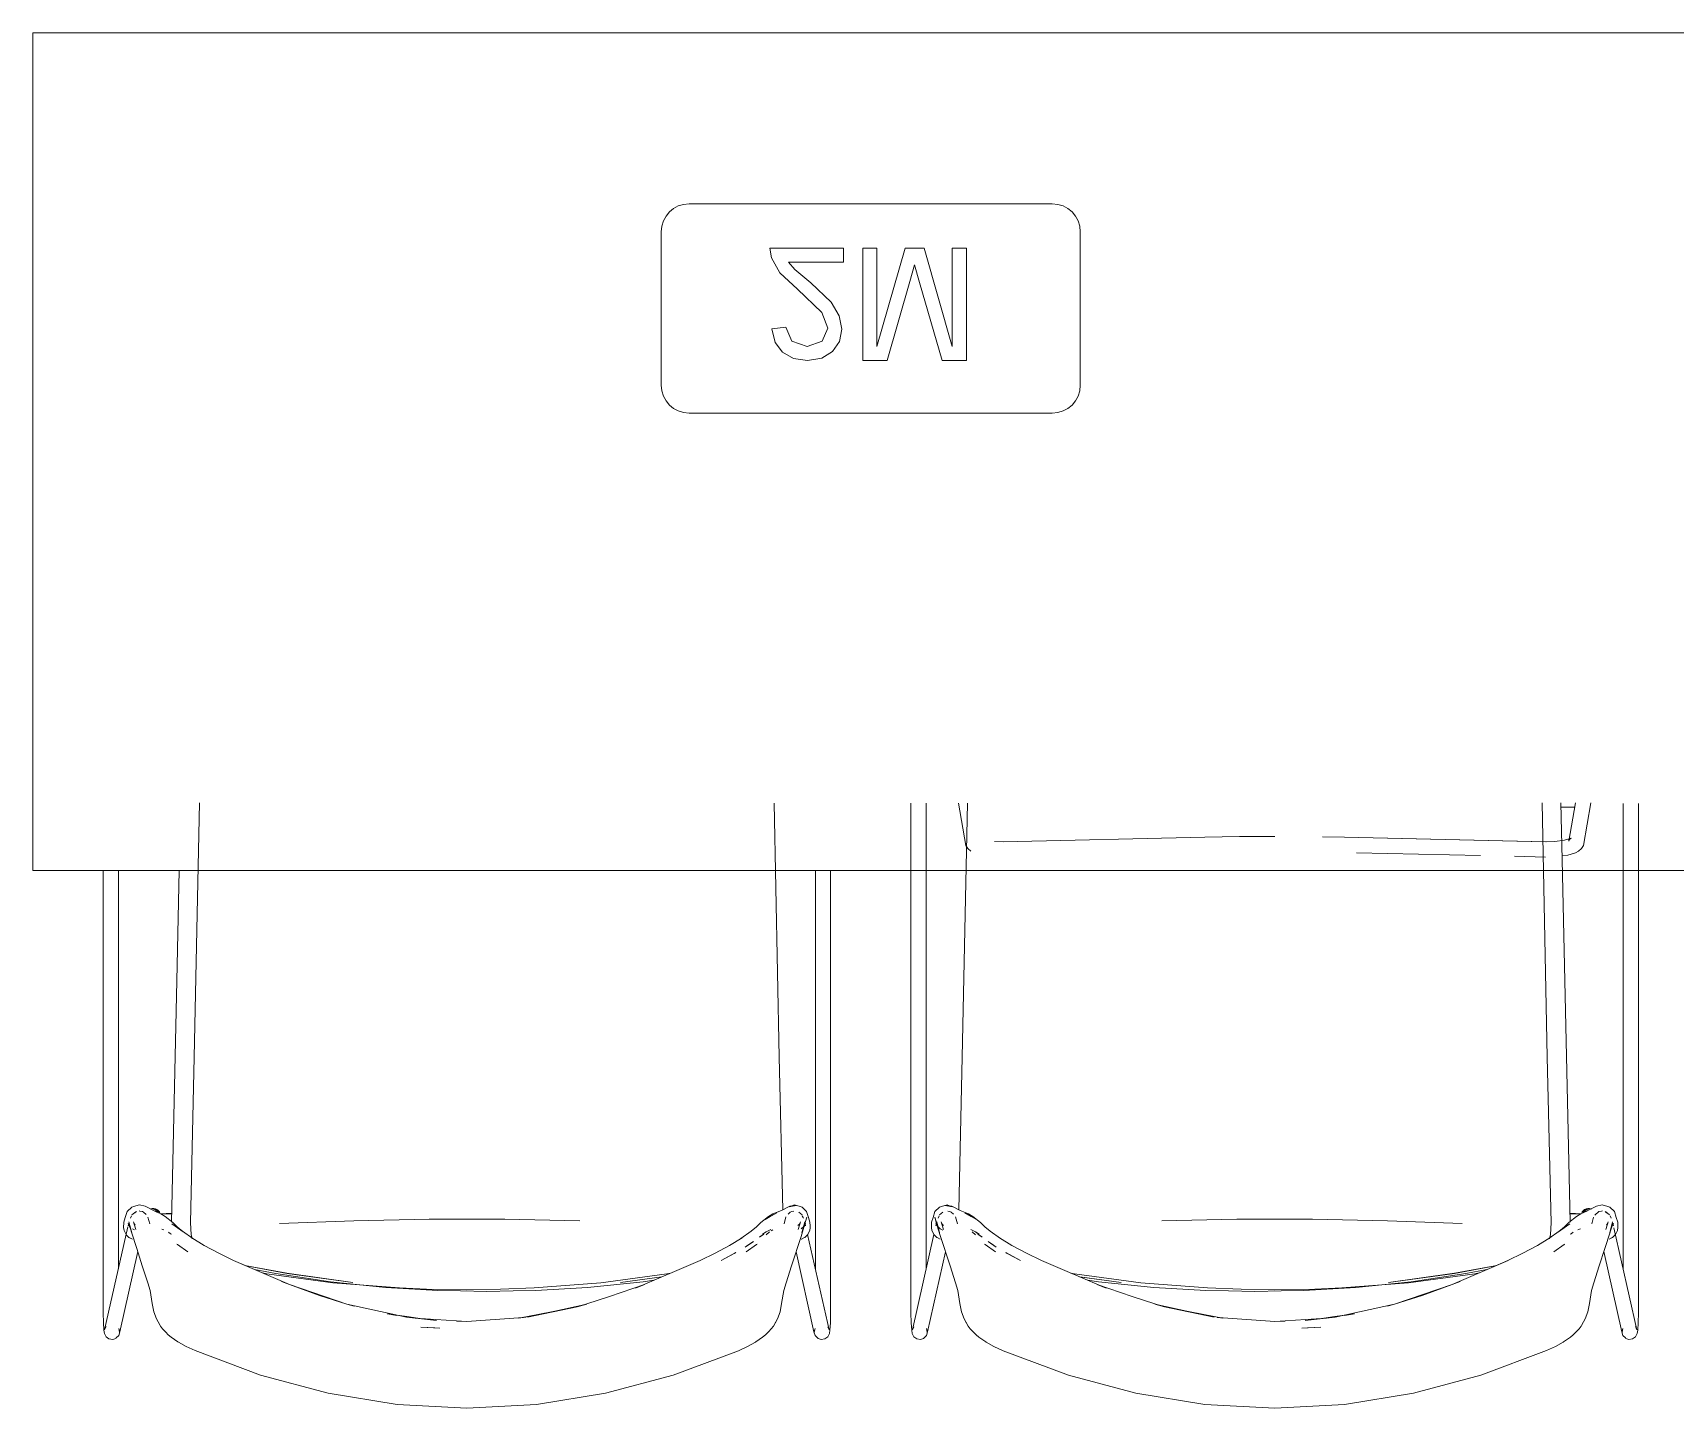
# Model space of a CAD drawing. Header units: millimetres. Extents: x 155927 to 326028, y -36033 to 97293.
# Drawn here: x 206002 to 207178, y 23346 to 24331 of the extents above; entities that cross this region are included whole.
import ezdxf

# ---------------------------------------------------------------- set-up
doc = ezdxf.new("R2010")
doc.units = ezdxf.units.MM
doc.header["$MEASUREMENT"] = 0
doc.layers.add('G-IMPT', color=8, linetype='CONTINUOUS', lineweight=9)
doc.layers.add('I-FURN', color=8, linetype='CONTINUOUS', lineweight=9)

msp = doc.modelspace()

# ---------------------------------------------------------------- linework, layer by layer
at = {"layer": 'G-IMPT'}
for p, q in [((206121, 23779.6), (206117.3, 23597.6)), ((206536.2, 23597.6), (206532.6, 23779.4)), ((206630.5, 23779.4), (206630.5, 23420.7)), ((206641.4, 23446.4), (206641.4, 23779.4)), ((206664.6, 23779.4), (206669.8, 23749.1)), ((206667.2, 23597.6), (206670.9, 23779.4)), ((207082.5, 23779.6), (207086.1, 23597.6)), ((207105.7, 23776.7), (207095.6, 23776.7)), ((207095.9, 23779.6), (207096.8, 23738.8)), ((207101.5, 23752.3), (207106.2, 23779.6)), ((207111.9, 23749.1), (207117.3, 23779.6)), ((207140.4, 23779.3), (207140.4, 23445.8)), ((207151.3, 23779.3), (207151.3, 23420.7)), ((206696.6, 23751.8), (206840.9, 23755.1)), ((206840.9, 23755.1), (206865.8, 23755.5)), ((206865.8, 23755.5), (206890.9, 23755.7)), ((206940.9, 23755.1), (206925.1, 23755.4)), ((207085.2, 23751.8), (206941, 23755)), ((207084.9, 23751.7), (206941, 23755)), ((207091.6, 23752), (207098.5, 23752.9)), ((207098.5, 23752.9), (207103.1, 23754.4)), ((207103.1, 23754.4), (207101.2, 23753)), ((207102.4, 23754.3), (207101.2, 23753)), ((207101.5, 23752.3), (207102.4, 23754.3)), ((206671.3, 23747), (206669.8, 23749.1)), ((206673.3, 23745), (206671.3, 23747)), ((206696.6, 23751.8), (206690.2, 23752)), ((207038.3, 23742), (206949.4, 23744)), ((207084.8, 23740.9), (207062.7, 23741.5)), ((207085.2, 23751.8), (207091.6, 23752)), ((207096.7, 23741.7), (207100.8, 23742.2)), ((207100.8, 23742.2), (207106.4, 23744)), ((207106.4, 23744), (207108.5, 23745)), ((207110.5, 23747), (207108.5, 23745)), ((207111.9, 23749.1), (207110.5, 23747)), ((206052.2, 23731.2), (206052.2, 23420.7)), ((206063, 23731.2), (206063, 23445.8)), ((206106.5, 23731.2), (206104.8, 23652.2)), ((206562.1, 23445.8), (206562.1, 23731.2)), ((206573, 23731.2), (206573, 23420.7)), ((207096.8, 23738.8), (207098.6, 23652.2)), ((206101, 23479.3), (206104.8, 23652.2)), ((207102.5, 23479.3), (207098.6, 23652.2)), ((206114.7, 23478.8), (206117.3, 23597.6)), ((206538.7, 23488.2), (206536.2, 23597.6)), ((206664.8, 23488.2), (206667.2, 23597.6)), ((207088.8, 23478.8), (207086.1, 23597.6)), ((206067, 23479.4), (206068, 23482.7)), ((206069.4, 23486.9), (206068, 23482.7)), ((206069.4, 23486.9), (206072.6, 23490)), ((206071.6, 23482.2), (206072.4, 23483.9)), ((206072, 23482.7), (206072.4, 23483.9)), ((206072.6, 23490), (206073.9, 23490.5)), ((206075.4, 23486.7), (206072.7, 23484.5)), ((206073.9, 23490.5), (206078.1, 23491.7)), ((206074.3, 23485.7), (206075.9, 23486.9)), ((206074.3, 23485.7), (206074.9, 23486.1)), ((206075.9, 23486.9), (206074.9, 23486.1)), ((206077.9, 23487.4), (206078.5, 23487.3)), ((206082.2, 23490.8), (206078.1, 23491.7)), ((206080.4, 23486.9), (206078.5, 23487.3)), ((206081, 23486.6), (206080.4, 23486.9)), ((206081, 23486.6), (206082.8, 23484.9)), ((206082.2, 23490.8), (206090.6, 23486.4)), ((206084.2, 23483), (206085.5, 23478.2)), ((206093.5, 23485.2), (206088.6, 23487.4)), ((206088.6, 23487.4), (206090.6, 23486.4)), ((206101.2, 23485.7), (206093.1, 23485.4)), ((206093.5, 23485.2), (206096.6, 23483.3)), ((206093.8, 23485), (206100.1, 23485.3)), ((206093.8, 23485), (206101.2, 23485.3)), ((206096.6, 23483.3), (206102, 23479)), ((206528.6, 23483.3), (206523.1, 23479)), ((206526.2, 23481.2), (206534.5, 23486)), ((206529.8, 23483.5), (206526.2, 23481.2)), ((206531.7, 23485.2), (206528.6, 23483.3)), ((206529.8, 23483.5), (206534.5, 23486)), ((206531.7, 23485.2), (206537.7, 23487.7)), ((206543.7, 23490.7), (206537.7, 23487.7)), ((206540.9, 23483.1), (206539.6, 23478.2)), ((206544.1, 23486.6), (206542.5, 23485.1)), ((206547, 23491.7), (206543.3, 23490.4)), ((206548.4, 23491.2), (206543.3, 23490.4)), ((206548.4, 23491.2), (206543.7, 23490.7)), ((206544.1, 23486.6), (206545.1, 23487.1)), ((206546.7, 23487.3), (206545.1, 23487.1)), ((206547, 23491.7), (206551.2, 23490.5)), ((206550.2, 23486.5), (206552.5, 23484.5)), ((206551.2, 23490.5), (206552.5, 23490)), ((206552.5, 23490), (206555.8, 23486.9)), ((206553.2, 23482.7), (206552.7, 23483.9)), ((206552.7, 23483.9), (206553.5, 23482.3)), ((206556, 23483), (206553.6, 23475.1)), ((206556, 23483), (206554.3, 23477.4)), ((206557.1, 23482.7), (206555.8, 23486.9)), ((206557.1, 23482.7), (206558.1, 23479.4)), ((206646.3, 23482.7), (206645.3, 23479.4)), ((206646.3, 23482.7), (206647.7, 23486.9)), ((206647.5, 23483), (206649.1, 23477.4)), ((206647.5, 23483), (206649.9, 23475.1)), ((206650.9, 23490), (206647.7, 23486.9)), ((206650.8, 23483.9), (206650, 23482.3)), ((206650.3, 23482.7), (206650.8, 23483.9)), ((206652.3, 23490.5), (206650.9, 23490)), ((206653.3, 23486.5), (206651, 23484.5)), ((206656.5, 23491.7), (206652.3, 23490.5)), ((206655.1, 23491.2), (206660.1, 23490.4)), ((206655.1, 23491.2), (206659.7, 23490.7)), ((206656.5, 23491.7), (206660.1, 23490.4)), ((206656.8, 23487.3), (206658.4, 23487.1)), ((206659.3, 23486.6), (206658.4, 23487.1)), ((206659.3, 23486.6), (206661, 23485.1)), ((206659.7, 23490.7), (206665.7, 23487.7)), ((206662.5, 23483.1), (206663.9, 23478.2)), ((206671.8, 23485.2), (206665.7, 23487.7)), ((206673.6, 23483.5), (206669, 23486)), ((206671.6, 23484.5), (206669, 23486)), ((206671.8, 23485.2), (206674.9, 23483.3)), ((206677.3, 23481.2), (206671.9, 23484.3)), ((206673.6, 23483.5), (206677.3, 23481.2)), ((206674.9, 23483.3), (206680.3, 23479)), ((207106.9, 23483.3), (207101.5, 23479)), ((207102.3, 23485.7), (207110.4, 23485.4)), ((207109.6, 23485), (207102.3, 23485.3)), ((207109.6, 23485), (207103.4, 23485.3)), ((207110, 23485.2), (207106.9, 23483.3)), ((207110, 23485.2), (207114.8, 23487.4)), ((207121.3, 23490.8), (207112.8, 23486.4)), ((207114.8, 23487.4), (207112.8, 23486.4)), ((207119.2, 23483), (207117.9, 23478.2)), ((207120.2, 23484.3), (207120.6, 23484.9)), ((207122.5, 23486.6), (207120.6, 23484.9)), ((207121.3, 23490.8), (207125.3, 23491.7)), ((207122.5, 23486.6), (207123, 23486.9)), ((207123, 23486.9), (207125, 23487.3)), ((207125.6, 23487.4), (207125, 23487.3)), ((207129.5, 23490.5), (207125.3, 23491.7)), ((207129.1, 23485.7), (207127.5, 23486.9)), ((207127.5, 23486.9), (207128.6, 23486.1)), ((207128.1, 23486.7), (207130.7, 23484.5)), ((207129.1, 23485.7), (207128.6, 23486.1)), ((207130.9, 23490), (207129.5, 23490.5)), ((207134.1, 23486.9), (207130.9, 23490)), ((207131.5, 23482.7), (207131, 23483.9)), ((207131.8, 23482.2), (207131, 23483.9)), ((207134.1, 23486.9), (207135.5, 23482.7)), ((207136.5, 23479.4), (207135.5, 23482.7)), ((206069.8, 23475.9), (206053.2, 23402.3)), ((206067, 23479.4), (206066.8, 23475.4)), ((206067.1, 23473.7), (206066.8, 23475.4)), ((206067.1, 23473.7), (206067.1, 23473.4)), ((206067.1, 23473.4), (206068.5, 23470.5)), ((206068.7, 23470.3), (206068.5, 23470.5)), ((206068.7, 23470.3), (206070.6, 23468.4)), ((206070.4, 23478.7), (206070, 23476.7)), ((206071.5, 23475.1), (206070, 23478.3)), ((206071.3, 23476.2), (206070, 23478.3)), ((206072.4, 23472.2), (206070.6, 23479.7)), ((206070.6, 23479.7), (206072.6, 23471.6)), ((206071.5, 23475.1), (206070.8, 23477.4)), ((206070.8, 23477.4), (206072.6, 23471.6)), ((206071.3, 23476.2), (206071.7, 23475.9)), ((206072.4, 23472.2), (206076.2, 23460.5)), ((206074.6, 23473.8), (206073.2, 23474.6)), ((206073.8, 23479.7), (206074.8, 23477.6)), ((206073.8, 23479.7), (206075.4, 23474.1)), ((206075.1, 23477.3), (206074, 23478.4)), ((206074, 23478.4), (206074.8, 23477.6)), ((206075.1, 23477.3), (206074.4, 23477.9)), ((206095.6, 23473.8), (206094.2, 23474.4)), ((206098.8, 23472.1), (206100.4, 23471)), ((206101, 23470.7), (206100.4, 23471)), ((206101.2, 23478.1), (206108.9, 23473)), ((206101.2, 23478.1), (206109.4, 23472.5)), ((206105.2, 23476), (206102, 23479)), ((206105.2, 23476), (206109.4, 23472.5)), ((206108.9, 23473), (206116.3, 23467.6)), ((206115.1, 23470.4), (206114.7, 23478.8)), ((206115.8, 23467.5), (206115.1, 23470.4)), ((206178.4, 23478.3), (206231.6, 23480.4)), ((206285.5, 23481.4), (206231.6, 23480.4)), ((206285.5, 23481.4), (206339.6, 23481.4)), ((206393.5, 23480.4), (206339.6, 23481.4)), ((206516.2, 23473), (206508.8, 23467.6)), ((206516.2, 23473), (206519.9, 23476)), ((206523.1, 23479), (206519.9, 23476)), ((206525.1, 23470.8), (206522, 23468.7)), ((206522.6, 23469.1), (206525.1, 23470.8)), ((206526.9, 23472.4), (206524.2, 23470.7)), ((206524.7, 23471), (206524.2, 23470.7)), ((206526.9, 23472.4), (206524.7, 23471)), ((206530.1, 23474), (206526.3, 23472.1)), ((206526.9, 23472.4), (206526.3, 23472.1)), ((206529.2, 23472.3), (206526.8, 23470.2)), ((206526.9, 23472.4), (206530.1, 23474)), ((206530.4, 23473.2), (206531.6, 23473.9)), ((206551.1, 23478.4), (206549.6, 23476.9)), ((206549.6, 23476.9), (206550.7, 23477.8)), ((206551.3, 23479.6), (206549.8, 23474.1)), ((206551.3, 23479.6), (206550.1, 23477.2)), ((206551.1, 23478.4), (206550.1, 23477.2)), ((206554.3, 23477.4), (206551.8, 23469.1)), ((206553.8, 23476.2), (206552, 23474.6)), ((206554.5, 23479.7), (206552.4, 23471.6)), ((206552.4, 23471.6), (206552.8, 23472.8)), ((206554.5, 23479.7), (206552.8, 23472.8)), ((206555.1, 23478.3), (206553.6, 23475.1)), ((206555.1, 23478.3), (206553.8, 23476.2)), ((206556.6, 23470.5), (206554.5, 23468.4)), ((206555.1, 23476.7), (206554.7, 23478.6)), ((206554.8, 23468.7), (206556.6, 23470.5)), ((206554.8, 23468.7), (206556.4, 23470.3)), ((206558.1, 23473.7), (206556.4, 23470.3)), ((206556.4, 23470.3), (206558, 23473.4)), ((206556.4, 23470.3), (206556.6, 23470.5)), ((206571.9, 23402.3), (206556.5, 23470.5)), ((206558.1, 23473.7), (206556.6, 23470.5)), ((206558.1, 23473.7), (206558, 23473.4)), ((206558.1, 23479.4), (206558.3, 23476.7)), ((206558.1, 23473.7), (206558.4, 23475.4)), ((206558.3, 23476.7), (206558.4, 23475.4)), ((206631.6, 23402.3), (206646.9, 23470.5)), ((206645.2, 23476.7), (206645.1, 23475.4)), ((206645.4, 23473.7), (206645.1, 23475.4)), ((206645.3, 23479.4), (206645.2, 23476.7)), ((206645.4, 23473.7), (206647.1, 23470.3)), ((206645.4, 23473.7), (206645.5, 23473.4)), ((206645.4, 23473.7), (206646.9, 23470.5)), ((206647.1, 23470.3), (206645.5, 23473.4)), ((206648.7, 23468.7), (206646.9, 23470.5)), ((206647.1, 23470.3), (206646.9, 23470.5)), ((206646.9, 23470.5), (206649, 23468.4)), ((206648.7, 23468.7), (206647.1, 23470.3)), ((206648.3, 23476.7), (206648.8, 23478.6)), ((206648.4, 23478.3), (206649.7, 23476.2)), ((206648.4, 23478.3), (206649.9, 23475.1)), ((206649, 23479.7), (206651, 23471.6)), ((206649, 23479.7), (206650.7, 23472.8)), ((206649.1, 23477.4), (206651.7, 23469.1)), ((206649.7, 23476.2), (206651.5, 23474.6)), ((206651, 23471.6), (206650.7, 23472.8)), ((206653.3, 23473.6), (206651.5, 23474.6)), ((206652.2, 23479.6), (206653.4, 23477.2)), ((206652.2, 23479.6), (206653.7, 23474.1)), ((206652.4, 23478.4), (206653.4, 23477.2)), ((206652.4, 23478.4), (206653.8, 23476.9)), ((206653.8, 23476.9), (206652.8, 23477.8)), ((206676.6, 23472.4), (206673.4, 23474)), ((206673.4, 23474), (206677.1, 23472.1)), ((206674.2, 23472.3), (206676.6, 23470.2)), ((206676.6, 23472.4), (206677.1, 23472.1)), ((206676.6, 23472.4), (206678.7, 23471)), ((206676.6, 23472.4), (206679.3, 23470.7)), ((206680.9, 23469.1), (206678.4, 23470.8)), ((206678.4, 23470.8), (206681.5, 23468.7)), ((206678.7, 23471), (206679.3, 23470.7)), ((206680.3, 23479), (206683.5, 23476)), ((206687.3, 23473), (206683.5, 23476)), ((206687.3, 23473), (206694.6, 23467.6)), ((206810, 23480.4), (206863.9, 23481.4)), ((206917.9, 23481.4), (206863.9, 23481.4)), ((206917.9, 23481.4), (206971.8, 23480.4)), ((207025.1, 23478.3), (206971.8, 23480.4)), ((207094.5, 23473), (207087.2, 23467.6)), ((207087.7, 23467.5), (207088.4, 23470.4)), ((207088.4, 23470.4), (207088.8, 23478.8)), ((207102.3, 23478.1), (207094, 23472.5)), ((207098.3, 23476), (207094, 23472.5)), ((207102.3, 23478.1), (207094.5, 23473)), ((207098.3, 23476), (207101.5, 23479)), ((207102.5, 23470.7), (207103.1, 23471)), ((207104.7, 23472.1), (207103.1, 23471)), ((207107.9, 23473.8), (207109.8, 23474.6)), ((207131.1, 23472.2), (207127.2, 23460.5)), ((207129.7, 23479.7), (207128.1, 23474.1)), ((207128.4, 23477.3), (207129.4, 23478.4)), ((207128.4, 23477.3), (207129.1, 23477.9)), ((207129.7, 23479.7), (207128.7, 23477.6)), ((207129.4, 23478.4), (207128.7, 23477.6)), ((207132.8, 23479.7), (207130.8, 23471.6)), ((207132.7, 23477.4), (207130.8, 23471.6)), ((207131.1, 23472.2), (207132.8, 23479.7)), ((207131.9, 23475.1), (207133.4, 23478.3)), ((207131.9, 23475.1), (207132.7, 23477.4)), ((207132.1, 23476.2), (207133.4, 23478.3)), ((207134.7, 23470.3), (207132.8, 23468.4)), ((207133, 23478.7), (207133.5, 23476.7)), ((207133.8, 23475.3), (207150.2, 23402.3)), ((207134.7, 23470.3), (207134.9, 23470.5)), ((207136.3, 23473.4), (207134.9, 23470.5)), ((207136.4, 23473.7), (207136.3, 23473.4)), ((207136.4, 23473.7), (207136.7, 23475.4)), ((207136.5, 23479.4), (207136.7, 23475.4)), ((206064.1, 23400.7), (206077, 23458.3)), ((206073.1, 23467.2), (206070.6, 23468.4)), ((206070.8, 23468.3), (206070.6, 23468.4)), ((206073.2, 23467.2), (206070.6, 23468.4)), ((206070.8, 23468.3), (206073.2, 23467.2)), ((206073.1, 23467.2), (206073.2, 23467.2)), ((206076.2, 23460.5), (206080.1, 23448)), ((206104.9, 23463.7), (206105.4, 23463.3)), ((206105.4, 23463.3), (206112.7, 23458)), ((206124.5, 23462.7), (206115.5, 23468.1)), ((206116.3, 23467.6), (206115.5, 23468.1)), ((206134.9, 23457.2), (206124.5, 23462.7)), ((206490.2, 23457.2), (206500.6, 23462.7)), ((206509.6, 23468.1), (206500.6, 23462.7)), ((206509.6, 23468.1), (206508.8, 23467.6)), ((206517.8, 23465.5), (206511.8, 23461.5)), ((206511.8, 23461.5), (206513.8, 23462.8)), ((206512.5, 23458), (206519.8, 23463.3)), ((206517.8, 23465.5), (206513.8, 23462.8)), ((206520.3, 23463.7), (206519.8, 23463.3)), ((206522.6, 23469.1), (206522, 23468.7)), ((206545, 23448), (206551.8, 23469.1)), ((206552.1, 23467.2), (206552, 23467.2)), ((206552.1, 23467.2), (206554.3, 23468.3)), ((206554.3, 23468.3), (206554.5, 23468.4)), ((206649.2, 23468.3), (206649, 23468.4)), ((206651.4, 23467.2), (206649.2, 23468.3)), ((206651.4, 23467.2), (206651.5, 23467.2)), ((206658.5, 23448), (206651.7, 23469.1)), ((206680.9, 23469.1), (206681.5, 23468.7)), ((206683.2, 23463.7), (206683.7, 23463.3)), ((206691, 23458), (206683.7, 23463.3)), ((206685.7, 23465.5), (206691.6, 23461.5)), ((206685.7, 23465.5), (206689.7, 23462.8)), ((206691.6, 23461.5), (206689.7, 23462.8)), ((206693.9, 23468.1), (206694.6, 23467.6)), ((206693.9, 23468.1), (206702.8, 23462.7)), ((206713.3, 23457.2), (206702.8, 23462.7)), ((207068.5, 23457.2), (207079, 23462.7)), ((207079, 23462.7), (207087.9, 23468.1)), ((207087.2, 23467.6), (207087.9, 23468.1)), ((207098.1, 23463.3), (207090.8, 23458)), ((207098.6, 23463.7), (207098.1, 23463.3)), ((207127.2, 23460.5), (207123.3, 23448)), ((207139.4, 23400.7), (207126.5, 23458.3)), ((207130.3, 23467.2), (207132.8, 23468.4)), ((207132.6, 23468.3), (207130.3, 23467.2)), ((207130.4, 23467.2), (207130.3, 23467.2)), ((207130.4, 23467.2), (207132.8, 23468.4)), ((207132.6, 23468.3), (207132.8, 23468.4)), ((206080.1, 23448), (206084, 23436)), ((206134.9, 23457.2), (206145.5, 23452)), ((206154.9, 23447.8), (206145.5, 23452)), ((206154.9, 23447.8), (206145.5, 23451.9)), ((206185.5, 23434.7), (206145.5, 23451.9)), ((206183.9, 23442.6), (206153.6, 23448.4)), ((206153.6, 23448.4), (206183.7, 23442.7)), ((206479.6, 23452), (206433.2, 23432.1)), ((206479.6, 23452), (206490.2, 23457.2)), ((206505, 23457.5), (206494.6, 23452)), ((206494.6, 23452), (206504, 23457)), ((206505, 23457.5), (206504, 23457)), ((206541.2, 23436), (206545, 23448)), ((206548.2, 23458.1), (206561, 23400.7)), ((206655.3, 23458.1), (206642.4, 23400.7)), ((206662.3, 23436), (206658.5, 23448)), ((206698.5, 23457.5), (206708.9, 23452)), ((206698.5, 23457.5), (206699.4, 23457)), ((206708.9, 23452), (206699.4, 23457)), ((206723.9, 23452), (206713.3, 23457.2)), ((206723.9, 23452), (206770.3, 23432.1)), ((207018, 23434.7), (207058, 23451.9)), ((207019.6, 23442.6), (207049.9, 23448.4)), ((207049.9, 23448.4), (207019.7, 23442.7)), ((207048.6, 23447.8), (207057.9, 23452)), ((207048.6, 23447.8), (207058, 23451.9)), ((207068.5, 23457.2), (207057.9, 23452)), ((207123.3, 23448), (207119.5, 23436)), ((206085.7, 23430.4), (206084, 23436)), ((206175.7, 23442.5), (206160.6, 23445.4)), ((206169.3, 23442.4), (206166.1, 23443)), ((206216.6, 23436), (206169.3, 23442.4)), ((206175.7, 23442.5), (206214.8, 23436.6)), ((206179.7, 23436.9), (206185.5, 23434.7)), ((206179.7, 23436.9), (206185.5, 23434.7)), ((206231, 23436.2), (206183.7, 23442.7)), ((206183.9, 23442.6), (206231, 23436.2)), ((206214.8, 23436.6), (206254.6, 23432.5)), ((206264.4, 23432.2), (206216.6, 23436)), ((206408.5, 23436), (206360.7, 23432.2)), ((206399, 23432.5), (206438.7, 23436.6)), ((206408.5, 23436), (206455.8, 23442.4)), ((206452.2, 23440.3), (206422.6, 23436.2)), ((206452.2, 23440.3), (206422.6, 23436.2)), ((206446.4, 23437.8), (206438.7, 23436.6)), ((206455.8, 23442.4), (206458.4, 23442.9)), ((206539.5, 23430.4), (206541.2, 23436)), ((206664, 23430.4), (206662.3, 23436)), ((206747.7, 23442.4), (206745, 23442.9)), ((206795, 23436), (206747.7, 23442.4)), ((206751.2, 23440.3), (206780.9, 23436.2)), ((206751.3, 23440.3), (206780.9, 23436.2)), ((206757.1, 23437.8), (206764.7, 23436.6)), ((206804.5, 23432.5), (206764.7, 23436.6)), ((206795, 23436), (206842.8, 23432.2)), ((206939, 23432.2), (206986.8, 23436)), ((206988.6, 23436.6), (206948.9, 23432.5)), ((206972.4, 23436.2), (207019.7, 23442.7)), ((207019.6, 23442.6), (206972.4, 23436.2)), ((206986.8, 23436), (207034.1, 23442.4)), ((207027.8, 23442.5), (206988.6, 23436.6)), ((207023.7, 23436.9), (207018, 23434.7)), ((207023.7, 23436.9), (207018, 23434.7)), ((207027.8, 23442.5), (207042.9, 23445.4)), ((207034.1, 23442.4), (207037.3, 23443)), ((207117.8, 23430.4), (207119.5, 23436)), ((206087.3, 23421.2), (206085.7, 23430.4)), ((206185.5, 23434.7), (206226.7, 23420.6)), ((206185.5, 23434.7), (206207, 23426.7)), ((206185.5, 23434.7), (206207, 23426.7)), ((206226.7, 23420.6), (206207, 23426.7)), ((206207, 23426.7), (206226.7, 23420.7)), ((206254.6, 23432.5), (206291.7, 23430.4)), ((206264.4, 23432.2), (206288.5, 23431.2)), ((206288.5, 23431.2), (206312.6, 23430.9)), ((206291.7, 23430.4), (206307.9, 23430.1)), ((206307.9, 23430.1), (206326.8, 23429.7)), ((206312.6, 23430.9), (206336.6, 23431.3)), ((206345.6, 23430.1), (206326.8, 23429.7)), ((206360.7, 23432.2), (206336.6, 23431.3)), ((206345.6, 23430.1), (206361.9, 23430.4)), ((206399, 23432.5), (206361.9, 23430.4)), ((206414.6, 23426.1), (206398.4, 23420.9)), ((206414.6, 23426.1), (206439.6, 23434.7)), ((206439.6, 23434.7), (206433.2, 23432.1)), ((206539.5, 23430.4), (206537.9, 23421.2)), ((206664, 23430.4), (206665.6, 23421.2)), ((206788.9, 23426.1), (206763.8, 23434.7)), ((206763.8, 23434.7), (206770.3, 23432.1)), ((206788.9, 23426.1), (206805.1, 23420.9)), ((206804.5, 23432.5), (206841.5, 23430.4)), ((206857.8, 23430.1), (206841.5, 23430.4)), ((206842.8, 23432.2), (206866.8, 23431.3)), ((206857.8, 23430.1), (206876.7, 23429.7)), ((206890.9, 23430.9), (206866.8, 23431.3)), ((206895.5, 23430.1), (206876.7, 23429.7)), ((206915, 23431.2), (206890.9, 23430.9)), ((206911.8, 23430.4), (206895.5, 23430.1)), ((206948.9, 23432.5), (206911.8, 23430.4)), ((206939, 23432.2), (206915, 23431.2)), ((207018, 23434.7), (206976.8, 23420.6)), ((206976.8, 23420.6), (206996.5, 23426.7)), ((206996.5, 23426.7), (206976.8, 23420.7)), ((207018, 23434.7), (206996.5, 23426.7)), ((207018, 23434.7), (206996.5, 23426.7)), ((207116.2, 23421.2), (207117.8, 23430.4)), ((206052.2, 23414.5), (206052.2, 23420.7)), ((206052.2, 23414.5), (206052.4, 23407.3)), ((206087.3, 23421.2), (206088.4, 23415.1)), ((206090.2, 23410.2), (206088.4, 23415.1)), ((206231.9, 23419.2), (206226.7, 23420.7)), ((206269.2, 23411.3), (206226.7, 23420.6)), ((206226.7, 23420.6), (206231.9, 23419.2)), ((206255.4, 23413.8), (206262.5, 23412.5)), ((206255.4, 23413.8), (206269.5, 23411.7)), ((206269.2, 23411.3), (206290.8, 23408.9)), ((206269.2, 23411.3), (206280.5, 23410)), ((206269.5, 23411.7), (206280.5, 23410)), ((206349.5, 23410.6), (206355.9, 23411.7)), ((206398.5, 23420.6), (206355.9, 23411.3)), ((206355.9, 23411.7), (206391.4, 23418.7)), ((206391.4, 23418.7), (206355.9, 23411.3)), ((206391.4, 23418.7), (206398.4, 23420.9)), ((206398.5, 23420.6), (206391.4, 23418.7)), ((206536.8, 23415.1), (206535, 23410.2)), ((206537.9, 23421.2), (206536.8, 23415.1)), ((206572.8, 23407.3), (206572.9, 23414.5)), ((206573, 23420.7), (206572.9, 23414.5)), ((206630.5, 23420.7), (206630.5, 23414.5)), ((206630.7, 23407.3), (206630.5, 23414.5)), ((206665.6, 23421.2), (206666.7, 23415.1)), ((206666.7, 23415.1), (206668.5, 23410.2)), ((206805, 23420.6), (206812.1, 23418.7)), ((206805, 23420.6), (206847.5, 23411.3)), ((206812.1, 23418.7), (206805.1, 23420.9)), ((206847.6, 23411.7), (206812.1, 23418.7)), ((206812.1, 23418.7), (206847.5, 23411.3)), ((206853.9, 23410.6), (206847.6, 23411.7)), ((206934.3, 23411.3), (206912.7, 23408.9)), ((206934, 23411.7), (206922.9, 23410)), ((206934.3, 23411.3), (206922.9, 23410)), ((206948.1, 23413.8), (206934, 23411.7)), ((206934.3, 23411.3), (206976.8, 23420.6)), ((206948.1, 23413.8), (206940.9, 23412.5)), ((206971.6, 23419.2), (206976.8, 23420.7)), ((206976.8, 23420.6), (206971.6, 23419.2)), ((207113.3, 23410.2), (207115.1, 23415.1)), ((207116.2, 23421.2), (207115.1, 23415.1)), ((207151.3, 23414.5), (207151.1, 23407.3)), ((207151.3, 23414.5), (207151.3, 23420.7)), ((206052.4, 23407.3), (206052.6, 23402)), ((206052.6, 23402), (206053, 23399.6)), ((206053, 23399.6), (206054.2, 23397.3)), ((206053.2, 23402.3), (206054.3, 23404.5)), ((206054.1, 23404.2), (206054.3, 23404.5)), ((206064.1, 23400.7), (206063.3, 23398.2)), ((206063.4, 23403.1), (206063.8, 23400.5)), ((206063.5, 23402.8), (206063.8, 23400.5)), ((206090.2, 23410.2), (206091.4, 23407.9)), ((206092.9, 23405.4), (206091.4, 23407.9)), ((206093.1, 23404.9), (206092.9, 23405.4)), ((206093.1, 23404.9), (206094.7, 23403)), ((206094.7, 23403), (206096.9, 23400.5)), ((206096.9, 23400.5), (206098.7, 23398.7)), ((206312.6, 23408.3), (206275.6, 23410.6)), ((206275.6, 23410.6), (206280.5, 23410)), ((206289.7, 23403.6), (206279.5, 23404.1)), ((206279.5, 23404.1), (206293.1, 23403.4)), ((206290.8, 23408.9), (206280.5, 23410)), ((206312.6, 23408.3), (206305.1, 23408.4)), ((206312.6, 23408.3), (206305.1, 23408.4)), ((206349.5, 23410.8), (206312.6, 23408.3)), ((206349.5, 23410.8), (206354.9, 23411.2)), ((206349.5, 23410.6), (206353, 23411)), ((206528.2, 23400.5), (206526.4, 23398.7)), ((206528.2, 23400.5), (206528.7, 23401.1)), ((206530.5, 23403), (206528.7, 23401.1)), ((206532, 23404.9), (206530.5, 23403)), ((206532, 23404.9), (206535, 23410.2)), ((206534.4, 23409.2), (206532, 23404.9)), ((206532, 23404.9), (206532.2, 23405.4)), ((206532.2, 23405.4), (206533.8, 23407.9)), ((206533.8, 23407.9), (206535, 23410.2)), ((206534.4, 23409.2), (206535, 23410.2)), ((206561, 23400.7), (206561.8, 23398.2)), ((206561.8, 23403.1), (206561.3, 23400.5)), ((206561.6, 23402.8), (206561.3, 23400.5)), ((206571.9, 23402.3), (206570.9, 23404.4)), ((206570.9, 23404.4), (206571.1, 23404.2)), ((206572.1, 23399.6), (206570.9, 23397.3)), ((206572.1, 23399.6), (206572.5, 23402)), ((206572.5, 23402), (206572.8, 23407.3)), ((206631, 23402), (206630.7, 23407.3)), ((206631.3, 23399.6), (206631, 23402)), ((206631.3, 23399.6), (206632.5, 23397.3)), ((206631.6, 23402.3), (206632.6, 23404.4)), ((206632.6, 23404.4), (206632.4, 23404.2)), ((206642.4, 23400.7), (206641.6, 23398.2)), ((206641.7, 23403.1), (206642.2, 23400.5)), ((206641.8, 23402.8), (206642.2, 23400.5)), ((206669.1, 23409.2), (206668.5, 23410.2)), ((206671.5, 23404.9), (206668.5, 23410.2)), ((206669.7, 23407.9), (206668.5, 23410.2)), ((206669.1, 23409.2), (206671.5, 23404.9)), ((206671.2, 23405.4), (206669.7, 23407.9)), ((206671.5, 23404.9), (206671.2, 23405.4)), ((206671.5, 23404.9), (206673, 23403)), ((206673, 23403), (206674.7, 23401.1)), ((206675.2, 23400.5), (206674.7, 23401.1)), ((206675.2, 23400.5), (206677.1, 23398.7)), ((206854, 23410.8), (206849.8, 23411.1)), ((206853.9, 23410.6), (206850.5, 23411)), ((206854, 23410.8), (206890.9, 23408.3)), ((206890.9, 23408.3), (206927.9, 23410.6)), ((206890.9, 23408.3), (206898.4, 23408.4)), ((206890.9, 23408.3), (206898.4, 23408.4)), ((206924, 23404.1), (206910.4, 23403.4)), ((206912.7, 23408.9), (206922.9, 23410)), ((206914.5, 23403.6), (206924, 23404.1)), ((206927.9, 23410.6), (206922.9, 23410)), ((207106.6, 23400.5), (207104.7, 23398.7)), ((207108.8, 23403), (207106.6, 23400.5)), ((207110.3, 23404.9), (207108.8, 23403)), ((207110.3, 23404.9), (207110.6, 23405.4)), ((207110.6, 23405.4), (207112.1, 23407.9)), ((207113.3, 23410.2), (207112.1, 23407.9)), ((207139.4, 23400.7), (207140.2, 23398.2)), ((207140.1, 23403.1), (207139.6, 23400.5)), ((207140, 23402.8), (207139.6, 23400.5)), ((207150.2, 23402.3), (207149.2, 23404.5)), ((207149.4, 23404.2), (207149.2, 23404.5)), ((207150.5, 23399.6), (207149.3, 23397.3)), ((207150.8, 23402), (207150.5, 23399.6)), ((207151.1, 23407.3), (207150.8, 23402)), ((206054.2, 23397.3), (206056.3, 23395.8)), ((206059, 23395.4), (206056.3, 23395.8)), ((206059, 23395.4), (206061.1, 23396.1)), ((206061.4, 23396.5), (206061.1, 23396.1)), ((206061.4, 23396.5), (206063.3, 23398.2)), ((206063.3, 23398.2), (206063, 23397.9)), ((206100.8, 23397), (206098.7, 23398.7)), ((206105.7, 23393.6), (206100.8, 23397)), ((206105.7, 23393.6), (206106, 23393.4)), ((206111.6, 23390.2), (206106, 23393.4)), ((206118, 23387.4), (206111.6, 23390.2)), ((206507, 23387.3), (206513.5, 23390.2)), ((206519.1, 23393.4), (206513.5, 23390.2)), ((206519.1, 23393.4), (206519.4, 23393.6)), ((206524.3, 23397), (206519.4, 23393.6)), ((206524.3, 23397), (206526.4, 23398.7)), ((206561.8, 23398.2), (206562.1, 23397.9)), ((206564, 23396.1), (206562.1, 23397.9)), ((206564, 23396.1), (206566.1, 23395.4)), ((206568.8, 23395.8), (206566.1, 23395.4)), ((206570.9, 23397.3), (206568.8, 23395.8)), ((206632.5, 23397.3), (206634.7, 23395.8)), ((206634.7, 23395.8), (206637.3, 23395.4)), ((206639.5, 23396.1), (206637.3, 23395.4)), ((206639.5, 23396.1), (206641.3, 23397.9)), ((206641.6, 23398.2), (206641.3, 23397.9)), ((206679.2, 23397), (206677.1, 23398.7)), ((206679.2, 23397), (206684, 23393.6)), ((206684.3, 23393.4), (206684, 23393.6)), ((206684.3, 23393.4), (206689.9, 23390.2)), ((206696.4, 23387.3), (206689.9, 23390.2)), ((207085.5, 23387.4), (207091.9, 23390.2)), ((207091.9, 23390.2), (207097.5, 23393.4)), ((207097.8, 23393.6), (207097.5, 23393.4)), ((207097.8, 23393.6), (207102.6, 23397)), ((207102.6, 23397), (207104.7, 23398.7)), ((207142, 23396.5), (207140.2, 23398.2)), ((207140.2, 23398.2), (207140.5, 23397.9)), ((207142, 23396.5), (207142.3, 23396.1)), ((207144.5, 23395.4), (207142.3, 23396.1)), ((207144.5, 23395.4), (207147.1, 23395.8)), ((207149.3, 23397.3), (207147.1, 23395.8)), ((206164.8, 23369.8), (206118, 23387.4)), ((206460.3, 23369.8), (206507, 23387.3)), ((206743.2, 23369.8), (206696.4, 23387.3)), ((207038.6, 23369.8), (207085.5, 23387.4)), ((206213.3, 23356.8), (206164.8, 23369.8)), ((206460.3, 23369.8), (206411.9, 23356.8)), ((206743.2, 23369.8), (206791.6, 23356.8)), ((206990.2, 23356.8), (207038.6, 23369.8)), ((206213.3, 23356.8), (206262.7, 23348.7)), ((206411.9, 23356.8), (206362.5, 23348.7)), ((206791.6, 23356.8), (206841, 23348.7)), ((206990.2, 23356.8), (206940.8, 23348.7)), ((206312.6, 23346.1), (206262.7, 23348.7)), ((206312.6, 23346.1), (206362.5, 23348.7)), ((206890.9, 23346.1), (206841, 23348.7)), ((206890.9, 23346.1), (206940.8, 23348.7))]:
    msp.add_line(p, q, dxfattribs=at)
at = {"layer": 'I-FURN'}
for p, q in [((207201.9, 24331.2), (206001.8, 24331.2)), ((206001.8, 24331.2), (206001.8, 23731.2)), ((206731.7, 24208.8), (206471.7, 24208.8)), ((206451.7, 24188.8), (206451.7, 24078.8)), ((206751.7, 24078.8), (206751.7, 24188.8)), ((206582.3, 24177), (206529.5, 24177)), ((206529.5, 24177), (206530.6, 24170)), ((206582.3, 24166.9), (206582.3, 24177)), ((206596.1, 24177), (206596.1, 24096.6)), ((206606.1, 24177), (206596.1, 24177)), ((206626.3, 24177), (206606.1, 24106.6)), ((206606.1, 24106.6), (206606.1, 24177)), ((206639.9, 24177), (206626.3, 24177)), ((206660.1, 24106.6), (206639.9, 24177)), ((206670.2, 24177), (206660.1, 24177)), ((206660.1, 24177), (206660.1, 24106.6)), ((206670.2, 24096.6), (206670.2, 24177)), ((206530.6, 24170), (206536.7, 24159.4)), ((206547.4, 24161.8), (206542.8, 24166.9)), ((206542.8, 24166.9), (206582.3, 24166.9)), ((206629.8, 24153.2), (206633.1, 24165.1)), ((206633.1, 24165.1), (206636.7, 24152.3)), ((206536.7, 24159.4), (206549.3, 24147.7)), ((206558.9, 24152.1), (206547.4, 24161.8)), ((206573.3, 24138.4), (206558.9, 24152.1)), ((206613.4, 24096.6), (206629.8, 24153.2)), ((206636.7, 24152.3), (206652.9, 24096.6)), ((206549.3, 24147.7), (206566.6, 24131)), ((206566.6, 24131), (206571, 24119.6)), ((206579.2, 24128.5), (206573.3, 24138.4)), ((206581, 24119), (206579.2, 24128.5)), ((206540.8, 24120.5), (206530.8, 24119.2)), ((206530.8, 24119.2), (206533.2, 24109.5)), ((206545.1, 24110.3), (206540.8, 24120.5)), ((206571, 24119.6), (206566.9, 24110.4)), ((206579.4, 24110.2), (206581, 24119)), ((206533.2, 24109.5), (206538.5, 24102.4)), ((206556.2, 24106.6), (206545.1, 24110.3)), ((206566.9, 24110.4), (206556.2, 24106.6)), ((206574.4, 24103), (206579.4, 24110.2)), ((206538.5, 24102.4), (206546.3, 24098)), ((206546.3, 24098), (206556.4, 24096.6)), ((206556.4, 24096.6), (206566.6, 24098.2)), ((206566.6, 24098.2), (206574.4, 24103)), ((206596.1, 24096.6), (206613.4, 24096.6)), ((206652.9, 24096.6), (206670.2, 24096.6)), ((206471.7, 24058.8), (206731.7, 24058.8)), ((206001.8, 23731.2), (207201.9, 23731.2)), ((206085.7, 23488.7), (206087.3, 23489.2)), ((206087.3, 23489.2), (206088.5, 23489.2)), ((206092.4, 23486.7), (206087.3, 23489.2)), ((206087.3, 23489.2), (206091.6, 23487.6)), ((206087.3, 23489.2), (206089.6, 23488.9)), ((206087.3, 23489.2), (206090.6, 23488.4)), ((206088.5, 23489.2), (206089.6, 23488.9)), ((206092.4, 23486.7), (206088.6, 23487.4)), ((206089.6, 23488.9), (206090.6, 23488.4)), ((206092.4, 23486.7), (206089.8, 23486.9)), ((206092.4, 23486.7), (206090.3, 23486.7)), ((206091.6, 23487.6), (206090.6, 23488.4)), ((206092.4, 23486.7), (206090.7, 23486.5)), ((206092.4, 23486.7), (206090.9, 23486.4)), ((206092.4, 23486.7), (206091.6, 23487.6)), ((206092.4, 23486.7), (206092.6, 23485.5)), ((207111.1, 23486.7), (207110.9, 23485.5)), ((207111.1, 23486.7), (207116.2, 23489.2)), ((207111.1, 23486.7), (207111.9, 23487.6)), ((207111.1, 23486.7), (207114.9, 23487.4)), ((207111.1, 23486.7), (207113.7, 23486.9)), ((207111.1, 23486.7), (207112.5, 23486.4)), ((207111.1, 23486.7), (207113.1, 23486.7)), ((207111.1, 23486.7), (207112.8, 23486.5)), ((207116.2, 23489.2), (207111.9, 23487.6)), ((207111.9, 23487.6), (207112.8, 23488.4)), ((207116.2, 23489.2), (207112.8, 23488.4)), ((207113.9, 23488.9), (207112.8, 23488.4)), ((207115, 23489.2), (207113.9, 23488.9)), ((207116.2, 23489.2), (207113.9, 23488.9)), ((207116.2, 23489.2), (207115, 23489.2)), ((207117.7, 23488.7), (207116.2, 23489.2))]:
    msp.add_line(p, q, dxfattribs=at)
for centre, start, end in [((206471.7, 24188.8), 90, 180), ((206731.7, 24188.8), 0, 90), ((206471.7, 24078.8), 180, 270), ((206731.7, 24078.8), 270, 0)]:
    msp.add_arc(centre, 20, start, end, dxfattribs=at)

doc.saveas('drawing.dxf')
